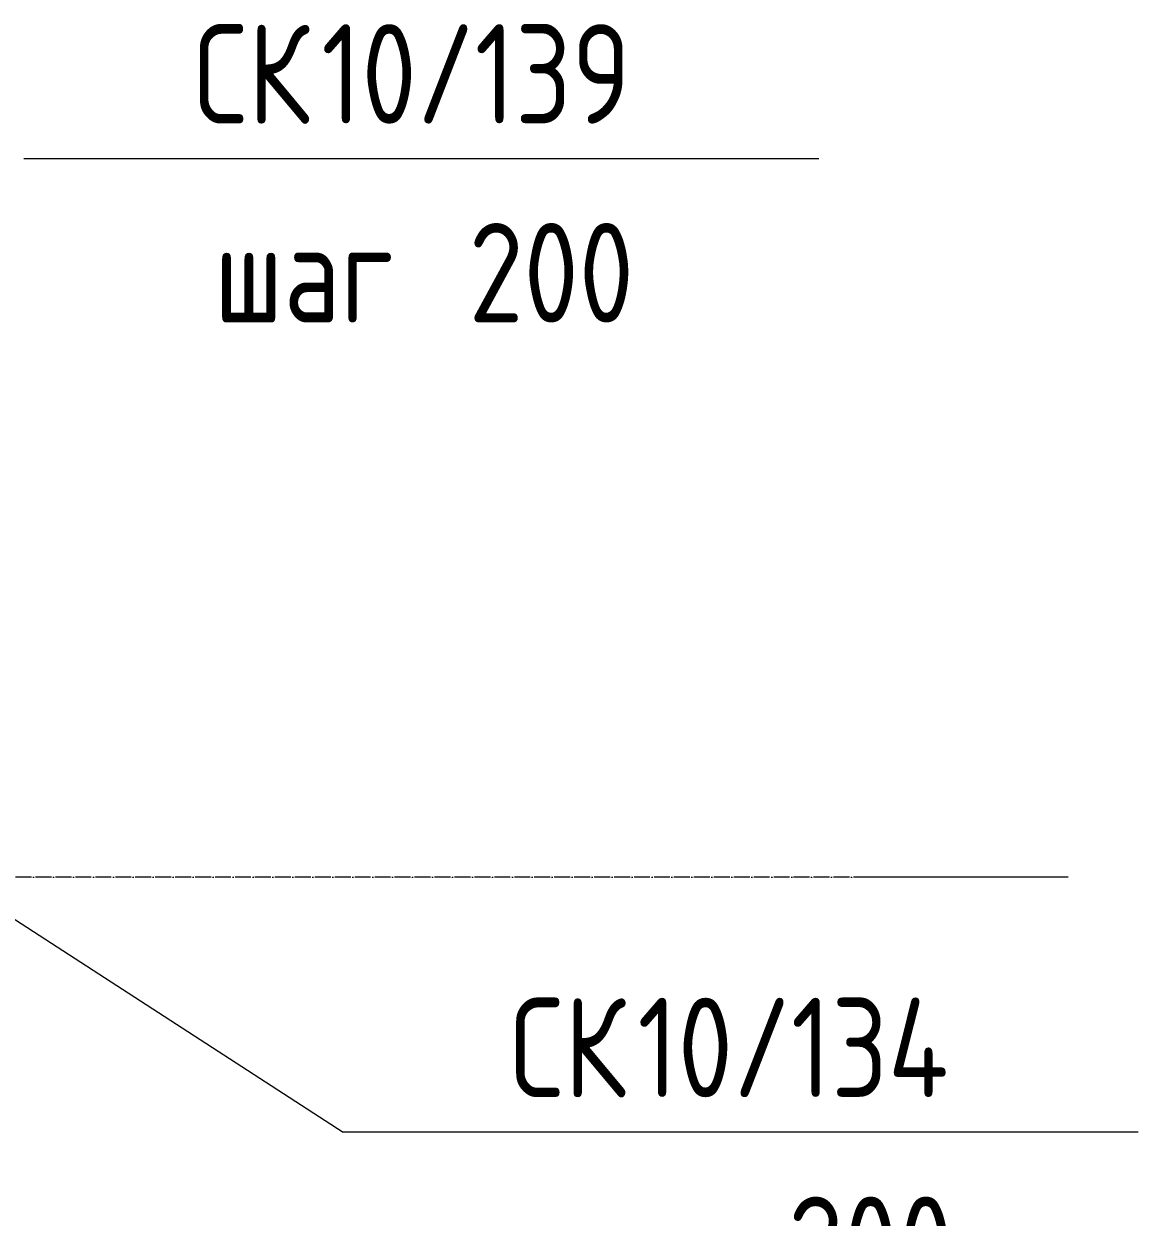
# Model space of a CAD drawing. Header units: millimetres. Extents: x 56549 to 83419, y -3049 to 32998.
# Drawn here: x 82017 to 83419, y 30718 to 32218 of the extents above; entities that cross this region are included whole.
import ezdxf

# ---------------------------------------------------------------- set-up
doc = ezdxf.new("R2010")
doc.units = ezdxf.units.MM
doc.linetypes.add('02 Штрихпунктирная _20 мм_', pattern=[25, 20, -2.5, 0, -2.5])
doc.layers.add('AA_Vinoska', color=7, linetype='Continuous', lineweight=9)
doc.layers.add('Оси', color=7, linetype='Continuous', lineweight=9)
doc.styles.add('GOST Common_1', font='GOST_Common.ttf', dxfattribs={"width": 0.85, "height": 125})

# ---------------------------------------------------------------- blocks, each defined once
blk = doc.blocks.new('010_Текст с выноской - Текст 2 строки-3757626-Схема армирования вертикальных конструкций входной группы в осях 18-20_Н-А_1')
at = {"layer": 'AA_Vinoska'}
blk.add_line((-10, 0), (10, 0), dxfattribs=at)

msp = doc.modelspace()

# ---------------------------------------------------------------- linework, layer by layer
at = {"layer": 'AA_Vinoska'}
msp.add_line((81836.2269, 31201.3038), (82418.7706, 30824.3281), dxfattribs=at)
at = {"layer": 'Оси', "linetype": '02 Штрихпунктирная _20 мм_'}
msp.add_line((83080.6791, 31145), (76729.6398, 31145), dxfattribs=at)
at = {"layer": 'Оси'}
msp.add_line((83330.6791, 31145), (83080.6791, 31145), dxfattribs=at)

# ---------------------------------------------------------------- block references
at = {"layer": 'AA_Vinoska', "xscale": 50, "yscale": 50, "zscale": 50, "rotation": 180}
for p in [(82516.8818, 32048.483), (82918.7706, 30824.3281)]:
    msp.add_blockref('010_Текст с выноской - Текст 2 строки-3757626-Схема армирования вертикальных конструкций входной группы в осях 18-20_Н-А_1', p, dxfattribs=at)

# ---------------------------------------------------------------- texts
at = {"layer": 'AA_Vinoska', "char_height": 125, "attachment_point": 1, "style": 'GOST Common_1'}
for s, insert, width in [('СК', (82230.8427, 32217.5982), 194.208797), ('10/139', (82391.081, 32217.5982), 497.447094), (' 200', (82511.9492, 31967.5982), 320.274156), ('шаг', (82256.1302, 31967.5982), 310.052641), ('СК', (82628.694, 30993.4433), 194.208797), ('10/134', (82788.9323, 30993.4433), 507.668609), (' 200', (82913.838, 30743.4433), 320.274156)]:
    msp.add_mtext(s, dxfattribs=dict(at, insert=insert, width=width))

doc.saveas('drawing.dxf')
